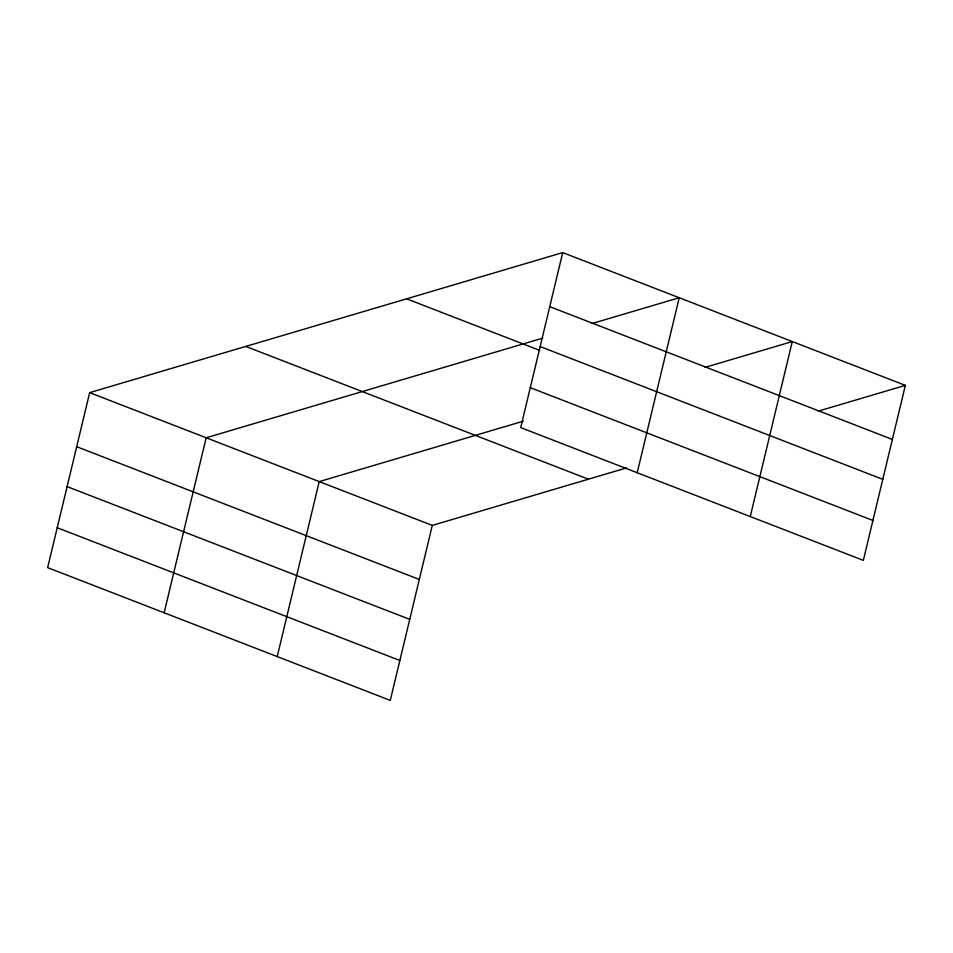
<?xml version="1.0" encoding="UTF-8"?>
<svg xmlns="http://www.w3.org/2000/svg" width="953" height="953" viewBox="0 0 953 953"><rect width="100%" height="100%" fill="white"/><g stroke="black" fill="none" stroke-linecap="round" stroke-linejoin="round"><path stroke-width="1.43" d="M562.723 252.605L520.707 427.599L863.335 560.364L905.35 385.369L562.723 252.605L89.665 392.636L47.65 567.631L390.277 700.395L432.293 525.401L626.49 467.923M164.142 612.767L206.158 437.784L542.793 338.124M277.216 656.581L319.219 481.599L523.304 421.178M637.2 472.736L679.215 297.741L592.016 323.555M750.273 516.55L792.277 341.555L705.089 367.37M818.15 411.184L905.35 385.369M549.738 306.652L892.377 439.428M540.16 346.57L882.788 479.335M406.609 298.813L539.648 350.37M530.285 387.68L872.924 520.457M245.767 346.427L588.406 479.192M89.665 392.636L432.293 525.401M76.681 446.695L419.32 579.46M67.103 486.602L409.73 619.367M57.228 527.724L399.867 660.489"/></g></svg>
